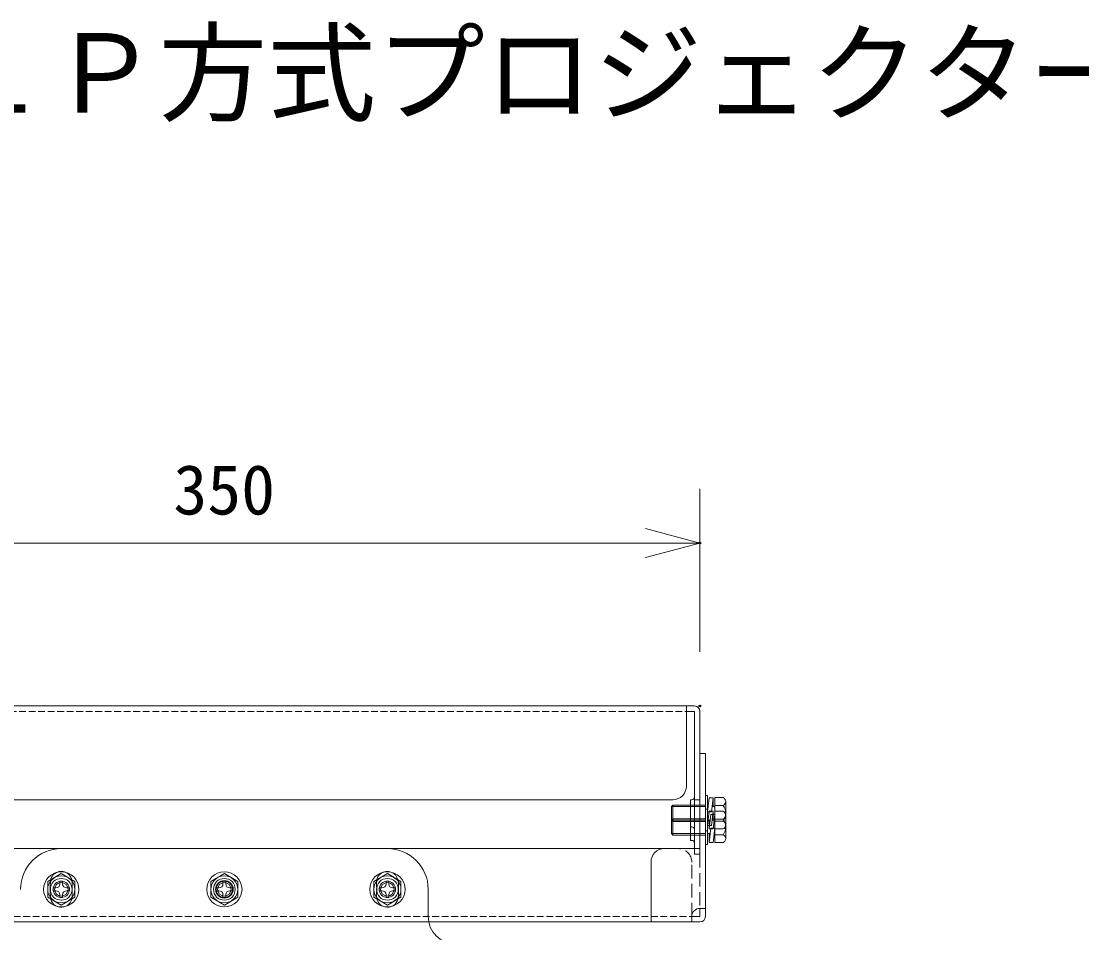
# Model space of a CAD drawing. Units: millimetres, scale not verified. Extents: x -63 to 62, y -56 to 57.
# Drawn here: x -28.57 to 10.46, y 23.2 to 56.77 of the extents above; entities that cross this region are included whole.
import ezdxf
from ezdxf.enums import TextEntityAlignment as Align

# ---------------------------------------------------------------- set-up
doc = ezdxf.new("R2010")
doc.units = ezdxf.units.MM
doc.header["$LTSCALE"] = 0.125
doc.header["$PDMODE"] = 32
doc.header["$PDSIZE"] = 0.0625
doc.linetypes.add('USER5', pattern=[2.5, 2, -0.5])
doc.linetypes.add('USER6', pattern=[5.6, 4, -1.6])
for name, color, linetype, lineweight in [('0-0_0', 7, 'Continuous', 9), ('0-5_SUNPO', 7, 'Continuous', 9), ('0-8_S1', 1, 'Continuous', 18)]:
    doc.layers.add(name, color=color, linetype=linetype, lineweight=lineweight)
doc.layers.add('0-1_DEFPOINTS', color=7, linetype='Continuous')
doc.layers.add('0-3_MOJI1', color=7, linetype='Continuous')
doc.styles.add('ＭＳ ゴシック', font='')
doc.styles.get('ＭＳ ゴシック').set_extended_font_data('MS Gothic')

# ---------------------------------------------------------------- blocks, each defined once
blk = doc.blocks.new('_OPEN30')
at = {"layer": '0-0_0'}
blk.add_line((0, 0), (-1, 0), dxfattribs=at)
blk.add_lwpolyline([(-1, 0.26795), (0, 0), (-1, -0.26795)], dxfattribs=at)
blk = doc.blocks.new('D7')
at = {"layer": '0-1_DEFPOINTS'}
for p in [(-10.3661, 41.6382), (-45.3661, 35.6382), (-10.3661, 35.6382)]:
    blk.add_point(p, dxfattribs=at)
at = {"layer": '0-5_SUNPO'}
for p, q in [((-45.3661, 37.6382), (-45.3661, 43.6382)), ((-10.3661, 37.6382), (-10.3661, 43.6382)), ((-43.3661, 41.6382), (-12.3661, 41.6382))]:
    blk.add_line(p, q, dxfattribs=at)
at = {"layer": '0-5_SUNPO', "xscale": 2, "yscale": 2, "rotation": 180}
blk.add_blockref('_OPEN30', (-45.3661, 41.6382), dxfattribs=at)
at = {"layer": '0-5_SUNPO', "xscale": 2, "yscale": 2}
blk.add_blockref('_OPEN30', (-10.3661, 41.6382), dxfattribs=at)
at = {"layer": '0-5_SUNPO', "style": 'ＭＳ ゴシック'}
blk.add_text('350', height=1.833, dxfattribs=at).set_placement((-29.7411, 42.1382), align=Align.BOTTOM_LEFT)

msp = doc.modelspace()

# ---------------------------------------------------------------- linework, layer by layer
at = {"layer": '0-8_S1'}
for p, q in [((-38.3909, 31.5539), (-3.7909, 31.5539)), ((-4.0909, 28.6039), (-4.0909, 31.5539)), ((-4.0909, 31.3539), (-3.7909, 31.3539)), ((-3.7909, 26.1039), (-3.7909, 31.3539)), ((-3.5909, 26.1039), (-3.5909, 31.3539)), ((-3.5909, 29.8039), (-3.3909, 29.8039)), ((-3.3909, 23.8039), (-3.3909, 29.8039)), ((-37.5909, 28.1039), (-4.5909, 28.1039)), ((-3.9409, 26.6039), (-3.9409, 28.1039)), ((-3.9409, 28.1039), (-3.8909, 28.1039)), ((-3.7909, 28.1039), (-3.5909, 28.1039)), ((-3.3909, 28.2539), (-3.3109, 28.2539)), ((-3.3109, 28.2539), (-3.3109, 26.4539)), ((-3.2509, 28.1789), (-3.3109, 27.6539)), ((-3.1009, 28.1789), (-3.2509, 28.1789)), ((-3.1609, 27.6539), (-3.1009, 28.1789)), ((-3.1009, 28.1789), (-3.1009, 27.8539)), ((-2.7409, 28.1812), (-3.0409, 28.1812)), ((-3.0409, 28.1812), (-3.0409, 26.5265)), ((-4.6409, 27.8539), (-4.5909, 27.9039)), ((-4.6409, 27.8539), (-4.6409, 26.8539)), ((-3.3909, 27.8539), (-4.6409, 27.8539)), ((-4.5909, 27.9039), (-4.5909, 26.8039)), ((-3.3909, 27.9039), (-4.5909, 27.9039)), ((-3.3909, 27.7539), (-3.3109, 27.7539)), ((-3.0409, 27.8539), (-3.138, 27.8539)), ((-2.7409, 27.8926), (-3.0409, 27.8926)), ((-2.6409, 26.6709), (-2.6409, 28.0369)), ((-4.6409, 27.3539), (-4.5909, 27.4039)), ((-4.5909, 27.3039), (-4.6409, 27.3539)), ((-3.3909, 27.3539), (-4.6409, 27.3539)), ((-3.3909, 27.4039), (-4.5909, 27.4039)), ((-3.2509, 27.6789), (-3.3109, 27.1539)), ((-3.1609, 27.6539), (-3.3109, 27.6539)), ((-3.2137, 27.3539), (-3.3109, 27.3539)), ((-3.1009, 27.6789), (-3.2509, 27.6789)), ((-3.1909, 27.5539), (-3.2509, 27.0289)), ((-3.2509, 27.3539), (-3.2509, 27.0289)), ((-3.0409, 27.5539), (-3.1909, 27.5539)), ((-3.1609, 27.1539), (-3.1009, 27.6789)), ((-3.0409, 27.3539), (-3.138, 27.3539)), ((-3.1009, 27.6789), (-3.1009, 27.3539)), ((-3.0409, 27.5539), (-3.1009, 27.0289)), ((-2.7409, 27.6812), (-3.0409, 27.6812)), ((-2.7409, 27.3926), (-3.0409, 27.3926)), ((-3.3909, 27.3039), (-4.5909, 27.3039)), ((-3.9409, 27.1039), (-3.8909, 27.1039)), ((-3.3909, 26.9539), (-3.3109, 26.9539)), ((-3.1609, 27.1539), (-3.3109, 27.1539)), ((-3.1909, 27.0539), (-3.2509, 26.5289)), ((-3.1009, 27.0289), (-3.2509, 27.0289)), ((-3.0409, 27.0539), (-3.1909, 27.0539)), ((-3.0409, 27.0539), (-3.1009, 26.5289)), ((-2.7409, 27.3152), (-3.0409, 27.3152)), ((-2.7409, 27.0265), (-3.0409, 27.0265)), ((-4.5909, 26.8039), (-4.6409, 26.8539)), ((-3.3909, 26.8539), (-4.6409, 26.8539)), ((-3.3909, 26.8039), (-4.5909, 26.8039)), ((-3.9409, 26.6039), (-3.8909, 26.6039)), ((-3.2137, 26.8539), (-3.3109, 26.8539)), ((-3.2509, 26.8539), (-3.2509, 26.5289)), ((-2.7409, 26.8152), (-3.0409, 26.8152)), ((-38.5909, 26.3039), (-3.5909, 26.3039)), ((-3.3909, 26.4539), (-3.3109, 26.4539)), ((-3.1009, 26.5289), (-3.2509, 26.5289)), ((-2.7409, 26.5265), (-3.0409, 26.5265)), ((-5.3909, 23.6039), (-5.3909, 25.8039)), ((-3.7909, 26.1039), (-3.5909, 26.1039)), ((-27.5909, 25.0926), (-27.0909, 25.3812)), ((-26.5909, 25.0926), (-27.0909, 25.3812)), ((-21.5909, 25.0926), (-21.0909, 25.3812)), ((-20.5909, 25.0926), (-21.0909, 25.3812)), ((-15.5909, 25.0926), (-15.0909, 25.3812)), ((-14.5909, 25.0926), (-15.0909, 25.3812)), ((-27.5909, 24.5152), (-27.5909, 25.0926)), ((-27.1409, 25.0039), (-27.1409, 25.1039)), ((-27.1409, 25.1039), (-27.0409, 25.1039)), ((-27.0409, 25.0039), (-27.0409, 25.1039)), ((-26.5909, 24.5152), (-26.5909, 25.0926)), ((-21.5909, 24.5152), (-21.5909, 25.0926)), ((-21.1409, 25.1039), (-21.0409, 25.1039)), ((-21.1409, 25.0039), (-21.1409, 25.1039)), ((-21.0409, 25.0039), (-21.0409, 25.1039)), ((-20.5909, 24.5152), (-20.5909, 25.0926)), ((-15.5909, 24.5152), (-15.5909, 25.0926)), ((-15.1409, 25.0039), (-15.1409, 25.1039)), ((-15.1409, 25.1039), (-15.0409, 25.1039)), ((-15.0409, 25.0039), (-15.0409, 25.1039)), ((-14.5909, 24.5152), (-14.5909, 25.0926)), ((-27.3909, 24.7539), (-27.3909, 24.8539)), ((-27.3909, 24.8539), (-27.2909, 24.8539)), ((-27.3909, 24.7539), (-27.2909, 24.7539)), ((-27.1409, 24.5039), (-27.1409, 24.6039)), ((-27.0409, 24.5039), (-27.0409, 24.6039)), ((-26.8909, 24.8539), (-26.7909, 24.8539)), ((-26.8909, 24.7539), (-26.7909, 24.7539)), ((-26.7909, 24.7539), (-26.7909, 24.8539)), ((-21.3909, 24.7539), (-21.3909, 24.8539)), ((-21.3909, 24.8539), (-21.2909, 24.8539)), ((-21.3909, 24.7539), (-21.2909, 24.7539)), ((-21.1409, 24.5039), (-21.1409, 24.6039)), ((-21.0409, 24.5039), (-21.0409, 24.6039)), ((-20.8909, 24.8539), (-20.7909, 24.8539)), ((-20.8909, 24.7539), (-20.7909, 24.7539)), ((-20.7909, 24.7539), (-20.7909, 24.8539)), ((-15.3909, 24.7539), (-15.3909, 24.8539)), ((-15.3909, 24.8539), (-15.2909, 24.8539)), ((-15.3909, 24.7539), (-15.2909, 24.7539)), ((-15.1409, 24.5039), (-15.1409, 24.6039)), ((-15.0409, 24.5039), (-15.0409, 24.6039)), ((-14.8909, 24.8539), (-14.7909, 24.8539)), ((-14.8909, 24.7539), (-14.7909, 24.7539)), ((-14.7909, 24.7539), (-14.7909, 24.8539)), ((-13.5909, 23.8039), (-13.5909, 24.8039)), ((-27.0909, 24.2265), (-27.5909, 24.5152)), ((-27.1409, 24.5039), (-27.0409, 24.5039)), ((-27.0909, 24.2265), (-26.5909, 24.5152)), ((-21.0909, 24.2265), (-21.5909, 24.5152)), ((-21.1409, 24.5039), (-21.0409, 24.5039)), ((-21.0909, 24.2265), (-20.5909, 24.5152)), ((-15.0909, 24.2265), (-15.5909, 24.5152)), ((-15.1409, 24.5039), (-15.0409, 24.5039)), ((-15.0909, 24.2265), (-14.5909, 24.5152)), ((-3.5909, 23.8039), (-3.5909, 24.1039)), ((-3.5909, 24.1039), (-3.3909, 24.1039)), ((-38.5909, 23.6039), (-3.5909, 23.6039)), ((-3.8909, 23.8039), (-3.8909, 23.6039)), ((-3.8909, 23.8039), (-3.5909, 23.8039))]:
    msp.add_line(p, q, dxfattribs=at)
at = {"layer": '0-8_S1', "linetype": 'USER5'}
for p, q in [((-38.0909, 31.3539), (-4.0909, 31.3539)), ((-38.2909, 23.8039), (-3.8909, 23.8039))]:
    msp.add_line(p, q, dxfattribs=at)
at = {"layer": '0-8_S1', "linetype": 'USER6'}
for p, q in [((-3.8909, 23.8039), (-3.8909, 25.8039)), ((-3.5909, 26.1039), (-3.5909, 24.1039))]:
    msp.add_line(p, q, dxfattribs=at)
at = {"layer": '0-8_S1'}
for centre, radius in [((-27.0909, 24.8039), 0.65), ((-21.0909, 24.8039), 0.65), ((-15.0909, 24.8039), 0.65), ((-27.0909, 24.8039), 0.5), ((-27.0909, 24.8039), 0.4), ((-27.0909, 24.8039), 0.3), ((-27.0909, 24.8039), 0.25), ((-21.0909, 24.8039), 0.5), ((-21.0909, 24.8039), 0.4), ((-21.0909, 24.8039), 0.325), ((-21.0909, 24.8039), 0.3), ((-21.0909, 24.8039), 0.25), ((-15.0909, 24.8039), 0.5), ((-15.0909, 24.8039), 0.4), ((-15.0909, 24.8039), 0.3), ((-15.0909, 24.8039), 0.25)]:
    msp.add_circle(centre, radius, dxfattribs=at)
for centre, radius, start, end in [((-3.7909, 31.3539), 0.2, 0, 90), ((-4.5909, 28.6039), 0.5, 270, 0), ((-3.8909, 28.2039), 0.1, 270, 0), ((-2.795, 28.0369), 0.1542, 290.56998, 69.42989), ((-3.1075, 27.6039), 0.4667, 321.7868, 38.21314), ((-2.795, 27.5369), 0.1542, 290.56998, 69.42989), ((-3.1075, 27.1039), 0.4667, 321.7868, 38.21314), ((-3.8909, 27.0039), 0.1, 0, 90), ((-2.795, 27.1709), 0.1542, 290.56998, 69.42989), ((-3.8909, 26.5039), 0.1, 0, 90), ((-2.795, 26.6709), 0.1542, 290.56998, 69.42989), ((-27.0909, 24.8039), 1.5, 90, 180), ((-15.0909, 24.8039), 1.5, 0, 90), ((-4.8909, 25.8039), 0.5, 90, 180), ((-27.0909, 25.0658), 0.4, 357.5, 177.5), ((-15.0966, 25.0656), 0.4, 2.5, 191.87068), ((-21.0909, 24.8039), 6.4057, 177.5, 182.5), ((-27.2909, 25.0039), 0.15, 270, 0), ((-26.8909, 25.0039), 0.15, 180, 270), ((-21.0909, 24.8039), 5.6057, 177.5, 182.5), ((-21.2909, 25.0039), 0.15, 270, 0), ((-20.8909, 25.0039), 0.15, 180, 270), ((-21.0909, 24.8039), 5.6057, 357.5, 3.16569), ((-15.2909, 25.0039), 0.15, 270, 0), ((-14.8909, 25.0039), 0.15, 180, 270), ((-21.0909, 24.8039), 6.4057, 357.5, 2.5), ((-27.2909, 24.6039), 0.15, 0, 90), ((-26.8909, 24.6039), 0.15, 90, 180), ((-21.2909, 24.6039), 0.15, 0, 90), ((-20.8909, 24.6039), 0.15, 90, 180), ((-15.2909, 24.6039), 0.15, 0, 90), ((-14.8909, 24.6039), 0.15, 90, 180), ((-27.0909, 24.5419), 0.4, 182.5, 2.5), ((-15.0909, 24.5419), 0.4, 177.5, 357.5), ((-3.5909, 23.8039), 0.3, 90, 180), ((-12.5909, 23.8039), 1, 180, 270), ((-3.5909, 23.8039), 0.2, 270, 0)]:
    msp.add_arc(centre, radius, start, end, dxfattribs=at)
at = {"layer": '0-8_S1', "linetype": 'USER6'}
msp.add_arc((-4.3909, 25.8039), 0.5, 0, 90, dxfattribs=at)

# ---------------------------------------------------------------- block references
at = {"layer": '0-5_SUNPO'}
msp.add_blockref('D7', (6.7752, -4.0843), dxfattribs=at)

# ---------------------------------------------------------------- texts
at = {"layer": '0-3_MOJI1', "style": 'ＭＳ ゴシック'}
msp.add_text('ＤＬＰ方式プロジェクター天吊り金具付', height=2.933, dxfattribs=at).set_placement((-35.5136, 52.5133), align=Align.BOTTOM_LEFT)

doc.saveas('drawing.dxf')
